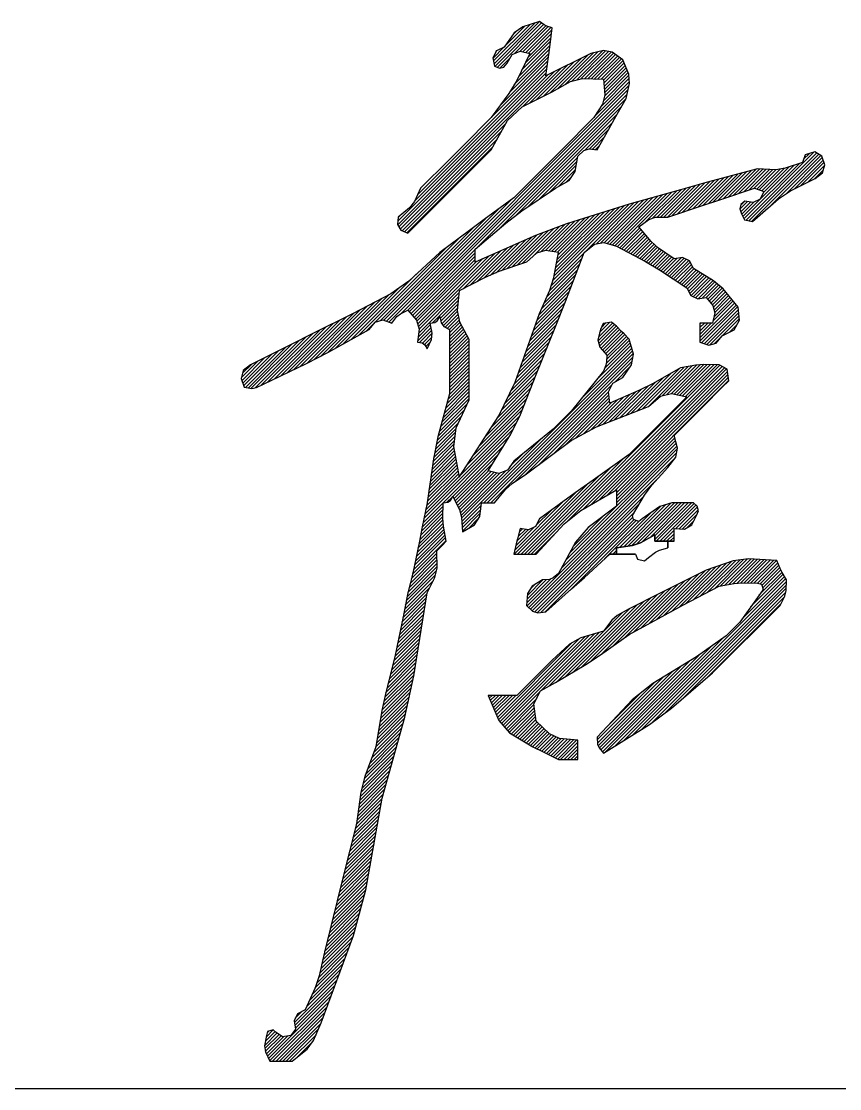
# Model space of a CAD drawing. Header units: millimetres. Extents: x 866309 to 879639, y 39442 to 44891.
# Drawn here: x 866977.57 to 866981.83, y 39474.84 to 39480.39 of the extents above; entities that cross this region are included whole.
import ezdxf

# ---------------------------------------------------------------- set-up
doc = ezdxf.new("R2010")
doc.units = ezdxf.units.MM
doc.header["$LTSCALE"] = 1000
doc.header["$MEASUREMENT"] = 0

# ---------------------------------------------------------------- blocks, each defined once
blk = doc.blocks.new('ZYC')
h = blk.add_hatch()
h.set_pattern_fill('ANSI31', color=256, scale=0.01, style=0)
h.paths.add_polyline_path([(0.191716, 0.193383), (0.190548, 0.202253), (0.193921, 0.209), (0.201718, 0.213388), (0.217472, 0.22272), (0.225169, 0.22774), (0.240061, 0.238394), (0.258667, 0.248519), (0.268004, 0.25352), (0.28674, 0.263401), (0.294628, 0.264902), (0.298717, 0.265243), (0.306745, 0.265068), (0.308789, 0.264548), (0.309735, 0.261709), (0.308412, 0.260067), (0.297475, 0.244701), (0.290436, 0.237662), (0.27507, 0.226725), (0.252355, 0.212968), (0.241647, 0.204333), (0.223391, 0.185047), (0.223622, 0.181464), (0.224421, 0.179466), (0.226725, 0.176712), (0.25062, 0.191577), (0.262092, 0.200013), (0.283406, 0.218389), (0.297409, 0.232393), (0.304411, 0.239395), (0.318415, 0.253398), (0.320906, 0.2583), (0.321641, 0.261237), (0.321749, 0.266735), (0.319516, 0.270611), (0.318508, 0.272625), (0.316748, 0.276738), (0.301969, 0.277631), (0.294072, 0.276555), (0.280072, 0.271736), (0.264068, 0.263734), (0.256066, 0.259733), (0.240061, 0.251731), (0.233868, 0.248283), (0.230965, 0.245742), (0.226725, 0.240061), (0.214987, 0.236586), (0.209117, 0.233284), (0.200051, 0.225058), (0.192716, 0.217722), (0.189048, 0.214055), (0.181713, 0.20672), (0.175712, 0.20672), (0.172711, 0.20672), (0.166709, 0.20672), (0.172241, 0.193666), (0.177845, 0.187261), (0.190049, 0.180046), (0.195383, 0.177379), (0.198051, 0.176045), (0.203385, 0.173378), (0.207386, 0.173378), (0.209387, 0.173378), (0.213388, 0.173378), (0.213388, 0.177379), (0.213388, 0.179379), (0.213388, 0.18338), (0.203895, 0.184399), (0.19865, 0.18682)], flags=17)
h.paths.add_polyline_path([(0.260067, 0.325083), (0.264264, 0.330433), (0.265218, 0.335201), (0.263401, 0.341754), (0.273403, 0.351757), (0.278405, 0.356758), (0.288407, 0.366761), (0.291736, 0.3701), (0.290871, 0.376157), (0.28674, 0.37843), (0.278712, 0.378605), (0.274623, 0.378265), (0.266735, 0.376763), (0.252423, 0.368751), (0.245056, 0.365067), (0.230059, 0.358425), (0.229248, 0.364334), (0.231514, 0.368865), (0.236727, 0.371762), (0.24131, 0.378456), (0.242225, 0.383948), (0.240061, 0.391767), (0.237394, 0.394434), (0.23606, 0.395768), (0.233393, 0.398435), (0.230812, 0.400649), (0.226589, 0.399804), (0.225058, 0.396768), (0.223796, 0.391416), (0.22476, 0.38756), (0.228392, 0.383431), (0.228282, 0.380033), (0.227931, 0.378275), (0.226725, 0.375096), (0.210128, 0.354559), (0.200583, 0.345014), (0.180046, 0.328417), (0.176798, 0.323736), (0.172234, 0.322025), (0.166709, 0.323416), (0.178469, 0.342442), (0.183551, 0.352606), (0.191716, 0.373429), (0.201873, 0.398707), (0.206875, 0.411378), (0.216722, 0.436778), (0.22205, 0.441004), (0.226849, 0.441964), (0.233393, 0.440113), (0.248453, 0.432139), (0.25582, 0.427786), (0.270069, 0.41844), (0.272101, 0.414456), (0.275664, 0.412674), (0.280072, 0.413439), (0.283545, 0.409176), (0.284465, 0.405498), (0.283406, 0.400102), (0.280739, 0.400102), (0.279405, 0.400102), (0.276738, 0.400102), (0.276738, 0.396101), (0.276738, 0.394101), (0.276738, 0.3901), (0.28136, 0.388617), (0.285266, 0.389733), (0.288407, 0.393434), (0.294513, 0.396574), (0.297302, 0.401595), (0.296743, 0.408438), (0.288829, 0.417849), (0.283914, 0.422062), (0.273403, 0.428443), (0.271371, 0.432428), (0.267808, 0.434209), (0.263401, 0.433444), (0.255242, 0.439075), (0.251443, 0.442528), (0.245063, 0.450115), (0.250169, 0.45385), (0.253741, 0.455041), (0.260067, 0.455117), (0.278071, 0.461118), (0.287073, 0.464119), (0.305078, 0.47012), (0.307079, 0.469454), (0.308079, 0.46912), (0.310079, 0.468453), (0.308047, 0.464468), (0.304484, 0.462687), (0.300077, 0.463452), (0.298029, 0.461617), (0.297467, 0.459366), (0.29841, 0.456784), (0.29992, 0.453737), (0.30418, 0.452885), (0.306745, 0.455117), (0.317554, 0.46467), (0.323777, 0.468819), (0.336753, 0.475122), (0.340537, 0.478163), (0.341693, 0.48221), (0.340087, 0.486791), (0.336555, 0.489096), (0.331527, 0.48742), (0.330085, 0.483457), (0.321138, 0.480474), (0.316169, 0.479764), (0.306745, 0.480123), (0.280007, 0.473028), (0.266668, 0.46936), (0.240061, 0.461785), (0.207415, 0.451644), (0.191305, 0.445603), (0.160041, 0.431777), (0.160041, 0.434445), (0.160041, 0.435778), (0.160041, 0.438446), (0.175951, 0.452059), (0.184342, 0.458436), (0.201718, 0.47012), (0.208786, 0.474159), (0.212013, 0.478769), (0.213388, 0.486791), (0.216455, 0.489686), (0.2192, 0.490602), (0.223391, 0.490125), (0.229399, 0.500791), (0.2324, 0.506125), (0.238394, 0.516799), (0.240292, 0.524601), (0.23989, 0.529424), (0.236727, 0.536804), (0.23122, 0.540793), (0.226675, 0.541702), (0.220056, 0.540138), (0.210721, 0.53547), (0.206053, 0.533136), (0.196717, 0.528469), (0.198138, 0.538459), (0.198805, 0.543461), (0.200051, 0.553475), (0.196461, 0.554633), (0.193383, 0.556809), (0.184756, 0.554008), (0.180368, 0.550816), (0.175045, 0.543472), (0.17106, 0.54144), (0.169278, 0.537877), (0.170044, 0.53347), (0.172586, 0.532424), (0.174961, 0.533017), (0.176712, 0.535137), (0.179281, 0.539518), (0.183438, 0.541299), (0.188382, 0.540138), (0.181593, 0.526145), (0.177529, 0.519371), (0.168376, 0.506796), (0.153706, 0.492126), (0.146371, 0.484791), (0.1317, 0.47012), (0.128502, 0.463222), (0.125929, 0.459914), (0.120031, 0.455117), (0.119718, 0.451241), (0.121465, 0.448329), (0.125032, 0.446781), (0.14237, 0.464119), (0.151039, 0.472788), (0.168376, 0.490125), (0.176855, 0.50538), (0.184361, 0.512491), (0.200051, 0.520133), (0.209619, 0.525556), (0.215731, 0.527084), (0.226725, 0.526802), (0.227399, 0.518581), (0.226187, 0.513733), (0.221723, 0.506796), (0.205052, 0.490125), (0.196717, 0.48179), (0.180046, 0.465119), (0.164681, 0.45382), (0.157012, 0.448152), (0.141703, 0.436778), (0.125543, 0.421827), (0.116221, 0.415266), (0.096691, 0.405104), (0.075353, 0.394434), (0.064683, 0.3891), (0.043344, 0.37843), (0.039561, 0.375389), (0.038404, 0.371342), (0.04001, 0.366761), (0.044025, 0.366183), (0.046402, 0.366579), (0.050013, 0.368428), (0.072366, 0.379063), (0.083391, 0.384742), (0.105027, 0.396768), (0.108068, 0.400552), (0.112115, 0.401708), (0.116697, 0.400102), (0.119301, 0.403486), (0.121159, 0.404972), (0.125032, 0.406771), (0.129622, 0.401536), (0.130984, 0.396997), (0.130033, 0.3901), (0.132416, 0.389778), (0.133821, 0.388841), (0.135035, 0.386766), (0.137361, 0.391613), (0.137763, 0.394832), (0.136702, 0.400102), (0.139084, 0.400424), (0.14049, 0.401361), (0.141703, 0.403437), (0.142311, 0.400158), (0.143727, 0.39827), (0.146704, 0.396768), (0.146704, 0.383431), (0.146704, 0.376763), (0.146704, 0.363426), (0.140696, 0.341072), (0.138346, 0.329655), (0.135035, 0.306745), (0.132367, 0.293408), (0.131034, 0.28674), (0.128366, 0.273403), (0.127033, 0.268069), (0.126366, 0.265401), (0.125032, 0.260067), (0.122365, 0.24673), (0.121031, 0.240061), (0.118364, 0.226725), (0.11356, 0.208243), (0.111552, 0.198873), (0.108361, 0.180046), (0.102725, 0.164542), (0.100682, 0.156368), (0.098359, 0.140036), (0.09169, 0.113362), (0.088356, 0.100026), (0.081688, 0.073352), (0.078954, 0.060999), (0.07691, 0.054867), (0.071685, 0.043344), (0.0677, 0.041312), (0.065919, 0.037749), (0.066684, 0.033342), (0.064309, 0.030053), (0.059994, 0.029334), (0.056681, 0.031675), (0.055039, 0.032998), (0.0522, 0.032051), (0.05168, 0.030008), (0.050619, 0.024737), (0.051021, 0.021518), (0.053347, 0.016671), (0.058015, 0.016671), (0.060349, 0.016671), (0.065017, 0.016671), (0.072748, 0.023017), (0.076093, 0.027477), (0.08002, 0.036676), (0.096852, 0.082021), (0.10329, 0.105741), (0.111695, 0.153373), (0.123489, 0.195437), (0.128188, 0.21692), (0.135035, 0.260067), (0.139151, 0.267954), (0.14028, 0.272845), (0.140036, 0.281739), (0.142036, 0.283739), (0.143037, 0.28474), (0.145037, 0.28674), (0.143542, 0.294629), (0.143202, 0.298717), (0.14337, 0.306745), (0.145753, 0.307067), (0.147158, 0.308004), (0.148371, 0.310079), (0.151852, 0.30332), (0.152939, 0.299332), (0.153373, 0.291741), (0.1596, 0.295381), (0.16241, 0.299597), (0.163375, 0.306745), (0.166043, 0.306745), (0.167376, 0.306745), (0.170044, 0.306745), (0.175842, 0.313591), (0.179298, 0.316701), (0.186714, 0.321749), (0.209947, 0.339025), (0.223075, 0.346279), (0.250064, 0.356758), (0.256309, 0.362147), (0.262023, 0.363575), (0.270069, 0.361759), (0.258066, 0.349756), (0.252065, 0.343755), (0.240061, 0.331752), (0.221278, 0.318573), (0.211941, 0.311904), (0.193383, 0.29841), (0.19135, 0.294425), (0.187788, 0.292643), (0.18338, 0.293408), (0.182047, 0.288074), (0.18138, 0.285406), (0.180046, 0.280072), (0.184714, 0.280072), (0.187048, 0.280072), (0.191716, 0.280072), (0.206195, 0.295761), (0.214909, 0.302731), (0.233393, 0.313414), (0.233393, 0.310079), (0.233393, 0.308412), (0.233393, 0.305078), (0.218728, 0.293893), (0.212196, 0.286272), (0.203385, 0.270069), (0.200631, 0.267765), (0.198634, 0.266966), (0.19505, 0.266735), (0.189666, 0.263481), (0.18728, 0.259664), (0.186714, 0.253398), (0.189781, 0.250503), (0.192527, 0.249588), (0.196717, 0.250064), (0.210088, 0.262029), (0.216756, 0.268031), (0.230059, 0.280072), (0.233393, 0.280072), (0.233393, 0.283406), (0.241741, 0.284611), (0.245996, 0.286029), (0.253398, 0.290074), (0.253398, 0.288741), (0.253398, 0.28674), (0.260067, 0.28674), (0.263401, 0.28674), (0.263401, 0.289407), (0.263401, 0.290741), (0.263401, 0.293408), (0.268765, 0.293057), (0.27265, 0.295276), (0.27507, 0.300077), (0.276013, 0.302659), (0.275451, 0.30491), (0.273403, 0.306745), (0.262225, 0.306789), (0.255894, 0.30481), (0.24673, 0.29841), (0.245088, 0.297087), (0.242248, 0.298033), (0.241729, 0.300077), (0.247981, 0.31079), (0.251728, 0.3159)])
h.paths.add_polyline_path([(0.172311, 0.351862), (0.151706, 0.320082), (0.148813, 0.335949), (0.149997, 0.345425), (0.156707, 0.360092), (0.156707, 0.372762), (0.156707, 0.379097), (0.156707, 0.391767), (0.151817, 0.400719), (0.150635, 0.406629), (0.151706, 0.416773), (0.165234, 0.42378), (0.172311, 0.426813), (0.186714, 0.431777), (0.191949, 0.436367), (0.196489, 0.437729), (0.203385, 0.436778), (0.200919, 0.423723), (0.198862, 0.417208), (0.193383, 0.405104), (0.180884, 0.369351)], flags=16)
for p, q in [((0.193383, 0.556809), (0.184756, 0.554008)), ((0.195818, 0.555087), (0.193383, 0.556809)), ((0.197213, 0.55439), (0.195818, 0.555087)), ((0.200051, 0.553475), (0.197213, 0.55439)), ((0.180368, 0.550816), (0.175045, 0.543472)), ((0.184756, 0.554008), (0.180368, 0.550816)), ((0.198805, 0.543461), (0.200051, 0.553475)), ((0.175045, 0.543472), (0.17106, 0.54144)), ((0.198138, 0.538459), (0.198805, 0.543461)), ((0.17106, 0.54144), (0.169278, 0.537877)), ((0.169278, 0.537877), (0.170044, 0.53347)), ((0.176712, 0.535137), (0.179281, 0.539518)), ((0.179281, 0.539518), (0.183438, 0.541299)), ((0.188382, 0.540138), (0.181593, 0.526145)), ((0.183438, 0.541299), (0.188382, 0.540138)), ((0.196717, 0.528469), (0.198138, 0.538459)), ((0.220056, 0.540138), (0.210721, 0.53547)), ((0.226675, 0.541702), (0.220056, 0.540138)), ((0.23122, 0.540793), (0.226675, 0.541702)), ((0.236727, 0.536804), (0.23122, 0.540793)), ((0.170044, 0.53347), (0.172586, 0.532424)), ((0.172586, 0.532424), (0.174961, 0.533017)), ((0.174961, 0.533017), (0.176712, 0.535137)), ((0.206053, 0.533136), (0.196717, 0.528469)), ((0.210721, 0.53547), (0.206053, 0.533136)), ((0.23989, 0.529424), (0.236727, 0.536804)), ((0.209619, 0.525556), (0.215731, 0.527084)), ((0.215731, 0.527084), (0.226725, 0.526802)), ((0.226725, 0.526802), (0.227399, 0.518581)), ((0.240292, 0.524601), (0.23989, 0.529424)), ((0.181593, 0.526145), (0.177529, 0.519371)), ((0.200051, 0.520133), (0.209619, 0.525556)), ((0.238394, 0.516799), (0.240292, 0.524601)), ((0.177529, 0.519371), (0.168376, 0.506796)), ((0.184361, 0.512491), (0.200051, 0.520133)), ((0.227399, 0.518581), (0.226187, 0.513733)), ((0.2324, 0.506125), (0.238394, 0.516799)), ((0.176855, 0.50538), (0.184361, 0.512491)), ((0.226187, 0.513733), (0.221723, 0.506796)), ((0.168376, 0.506796), (0.153706, 0.492126)), ((0.168376, 0.490125), (0.176855, 0.50538)), ((0.221723, 0.506796), (0.205052, 0.490125)), ((0.229399, 0.500791), (0.2324, 0.506125)), ((0.223391, 0.490125), (0.229399, 0.500791)), ((0.153706, 0.492126), (0.146371, 0.484791)), ((0.151039, 0.472788), (0.168376, 0.490125)), ((0.205052, 0.490125), (0.196717, 0.48179)), ((0.213388, 0.486791), (0.216455, 0.489686)), ((0.216455, 0.489686), (0.2192, 0.490602)), ((0.2192, 0.490602), (0.223391, 0.490125)), ((0.336555, 0.489096), (0.331527, 0.48742)), ((0.340087, 0.486791), (0.336555, 0.489096)), ((0.146371, 0.484791), (0.1317, 0.47012)), ((0.212013, 0.478769), (0.213388, 0.486791)), ((0.330085, 0.483457), (0.321138, 0.480474)), ((0.331527, 0.48742), (0.330085, 0.483457)), ((0.341693, 0.48221), (0.340087, 0.486791)), ((0.196717, 0.48179), (0.180046, 0.465119)), ((0.208786, 0.474159), (0.212013, 0.478769)), ((0.306745, 0.480123), (0.280007, 0.473028)), ((0.316169, 0.479764), (0.306745, 0.480123)), ((0.321138, 0.480474), (0.316169, 0.479764)), ((0.336753, 0.475122), (0.340537, 0.478163)), ((0.340537, 0.478163), (0.341693, 0.48221)), ((0.14237, 0.464119), (0.151039, 0.472788)), ((0.201718, 0.47012), (0.208786, 0.474159)), ((0.280007, 0.473028), (0.266668, 0.46936)), ((0.323777, 0.468819), (0.336753, 0.475122)), ((0.1317, 0.47012), (0.128502, 0.463222)), ((0.184342, 0.458436), (0.201718, 0.47012)), ((0.266668, 0.46936), (0.240061, 0.461785)), ((0.287073, 0.464119), (0.305078, 0.47012)), ((0.305078, 0.47012), (0.307079, 0.469454)), ((0.307079, 0.469454), (0.308079, 0.46912)), ((0.310079, 0.468453), (0.308047, 0.464468)), ((0.308079, 0.46912), (0.310079, 0.468453)), ((0.317554, 0.46467), (0.323777, 0.468819)), ((0.125032, 0.446781), (0.14237, 0.464119)), ((0.128502, 0.463222), (0.125929, 0.459914)), ((0.180046, 0.465119), (0.164681, 0.45382)), ((0.240061, 0.461785), (0.207415, 0.451644)), ((0.260067, 0.455117), (0.278071, 0.461118)), ((0.278071, 0.461118), (0.287073, 0.464119)), ((0.298029, 0.461617), (0.297467, 0.459366)), ((0.300077, 0.463452), (0.298029, 0.461617)), ((0.304484, 0.462687), (0.300077, 0.463452)), ((0.308047, 0.464468), (0.304484, 0.462687)), ((0.306745, 0.455117), (0.317554, 0.46467)), ((0.120031, 0.455117), (0.119718, 0.451241)), ((0.125929, 0.459914), (0.120031, 0.455117)), ((0.175951, 0.452059), (0.184342, 0.458436)), ((0.250169, 0.45385), (0.253741, 0.455041)), ((0.253741, 0.455041), (0.260067, 0.455117)), ((0.297467, 0.459366), (0.29841, 0.456784)), ((0.29841, 0.456784), (0.29992, 0.453737)), ((0.30418, 0.452885), (0.306745, 0.455117)), ((0.119718, 0.451241), (0.121465, 0.448329)), ((0.164681, 0.45382), (0.157012, 0.448152)), ((0.160041, 0.438446), (0.175951, 0.452059)), ((0.207415, 0.451644), (0.191305, 0.445603)), ((0.245063, 0.450115), (0.250169, 0.45385)), ((0.251443, 0.442528), (0.245063, 0.450115)), ((0.29992, 0.453737), (0.30418, 0.452885)), ((0.121465, 0.448329), (0.125032, 0.446781)), ((0.157012, 0.448152), (0.141703, 0.436778)), ((0.191305, 0.445603), (0.160041, 0.431777)), ((0.160041, 0.435778), (0.160041, 0.438446)), ((0.216722, 0.436778), (0.22205, 0.441004)), ((0.22205, 0.441004), (0.226849, 0.441964)), ((0.226849, 0.441964), (0.233393, 0.440113)), ((0.233393, 0.440113), (0.248453, 0.432139)), ((0.255242, 0.439075), (0.251443, 0.442528)), ((0.263401, 0.433444), (0.255242, 0.439075)), ((0.141703, 0.436778), (0.125543, 0.421827)), ((0.160041, 0.434445), (0.160041, 0.435778)), ((0.160041, 0.431777), (0.160041, 0.434445)), ((0.191949, 0.436367), (0.186714, 0.431777)), ((0.196489, 0.437729), (0.191949, 0.436367)), ((0.203385, 0.436778), (0.196489, 0.437729)), ((0.200919, 0.423723), (0.203385, 0.436778)), ((0.206875, 0.411378), (0.216722, 0.436778)), ((0.267808, 0.434209), (0.263401, 0.433444)), ((0.271371, 0.432428), (0.267808, 0.434209)), ((0.273403, 0.428443), (0.271371, 0.432428)), ((0.186714, 0.431777), (0.172311, 0.426813)), ((0.248453, 0.432139), (0.25582, 0.427786)), ((0.25582, 0.427786), (0.270069, 0.41844)), ((0.283914, 0.422062), (0.273403, 0.428443)), ((0.125543, 0.421827), (0.116221, 0.415266)), ((0.165234, 0.42378), (0.151706, 0.416773)), ((0.172311, 0.426813), (0.165234, 0.42378)), ((0.198862, 0.417208), (0.200919, 0.423723)), ((0.288829, 0.417849), (0.283914, 0.422062)), ((0.151706, 0.416773), (0.150635, 0.406629)), ((0.193383, 0.405104), (0.198862, 0.417208)), ((0.270069, 0.41844), (0.272101, 0.414456)), ((0.296743, 0.408438), (0.288829, 0.417849)), ((0.116221, 0.415266), (0.096691, 0.405104)), ((0.201873, 0.398707), (0.206875, 0.411378)), ((0.272101, 0.414456), (0.275664, 0.412674)), ((0.275664, 0.412674), (0.280072, 0.413439)), ((0.280072, 0.413439), (0.283545, 0.409176)), ((0.096691, 0.405104), (0.075353, 0.394434)), ((0.119301, 0.403486), (0.121159, 0.404972)), ((0.121159, 0.404972), (0.125032, 0.406771)), ((0.125032, 0.406771), (0.129622, 0.401536)), ((0.150635, 0.406629), (0.151817, 0.400719)), ((0.180884, 0.369351), (0.193383, 0.405104)), ((0.284465, 0.405498), (0.283406, 0.400102)), ((0.283545, 0.409176), (0.284465, 0.405498)), ((0.297302, 0.401595), (0.296743, 0.408438)), ((0.105027, 0.396768), (0.108068, 0.400552)), ((0.108068, 0.400552), (0.112115, 0.401708)), ((0.112115, 0.401708), (0.116697, 0.400102)), ((0.116697, 0.400102), (0.119301, 0.403486)), ((0.129622, 0.401536), (0.130984, 0.396997)), ((0.136702, 0.400102), (0.139084, 0.400424)), ((0.137763, 0.394832), (0.136702, 0.400102)), ((0.139084, 0.400424), (0.14049, 0.401361)), ((0.14049, 0.401361), (0.141703, 0.403437)), ((0.141703, 0.403437), (0.142311, 0.400158)), ((0.142311, 0.400158), (0.143727, 0.39827)), ((0.151817, 0.400719), (0.156707, 0.391767)), ((0.226589, 0.399804), (0.225058, 0.396768)), ((0.230812, 0.400649), (0.226589, 0.399804)), ((0.233393, 0.398435), (0.230812, 0.400649)), ((0.279405, 0.400102), (0.276738, 0.400102)), ((0.276738, 0.400102), (0.276738, 0.396101)), ((0.280739, 0.400102), (0.279405, 0.400102)), ((0.283406, 0.400102), (0.280739, 0.400102)), ((0.294513, 0.396574), (0.297302, 0.401595)), ((0.075353, 0.394434), (0.064683, 0.3891)), ((0.083391, 0.384742), (0.105027, 0.396768)), ((0.130984, 0.396997), (0.130033, 0.3901)), ((0.137361, 0.391613), (0.137763, 0.394832)), ((0.143727, 0.39827), (0.146704, 0.396768)), ((0.146704, 0.396768), (0.146704, 0.383431)), ((0.191716, 0.373429), (0.201873, 0.398707)), ((0.225058, 0.396768), (0.223796, 0.391416)), ((0.23606, 0.395768), (0.233393, 0.398435)), ((0.237394, 0.394434), (0.23606, 0.395768)), ((0.240061, 0.391767), (0.237394, 0.394434)), ((0.276738, 0.396101), (0.276738, 0.394101)), ((0.276738, 0.394101), (0.276738, 0.3901)), ((0.288407, 0.393434), (0.294513, 0.396574)), ((0.064683, 0.3891), (0.043344, 0.37843)), ((0.130033, 0.3901), (0.132416, 0.389778)), ((0.132416, 0.389778), (0.133821, 0.388841)), ((0.133821, 0.388841), (0.135035, 0.386766)), ((0.135035, 0.386766), (0.137361, 0.391613)), ((0.156707, 0.391767), (0.156707, 0.379097)), ((0.223796, 0.391416), (0.22476, 0.38756)), ((0.242225, 0.383948), (0.240061, 0.391767)), ((0.276738, 0.3901), (0.28136, 0.388617)), ((0.28136, 0.388617), (0.285266, 0.389733)), ((0.285266, 0.389733), (0.288407, 0.393434)), ((0.072366, 0.379063), (0.083391, 0.384742)), ((0.146704, 0.383431), (0.146704, 0.376763)), ((0.22476, 0.38756), (0.228392, 0.383431)), ((0.228392, 0.383431), (0.228282, 0.380033)), ((0.24131, 0.378456), (0.242225, 0.383948)), ((0.043344, 0.37843), (0.039561, 0.375389)), ((0.050013, 0.368428), (0.072366, 0.379063)), ((0.156707, 0.379097), (0.156707, 0.372762)), ((0.227931, 0.378275), (0.226725, 0.375096)), ((0.228282, 0.380033), (0.227931, 0.378275)), ((0.236727, 0.371762), (0.24131, 0.378456)), ((0.274623, 0.378265), (0.266735, 0.376763)), ((0.278712, 0.378605), (0.274623, 0.378265)), ((0.28674, 0.37843), (0.278712, 0.378605)), ((0.290871, 0.376157), (0.28674, 0.37843)), ((0.039561, 0.375389), (0.038404, 0.371342)), ((0.146704, 0.376763), (0.146704, 0.363426)), ((0.156707, 0.372762), (0.156707, 0.360092)), ((0.183551, 0.352606), (0.191716, 0.373429)), ((0.226725, 0.375096), (0.210128, 0.354559)), ((0.231514, 0.368865), (0.236727, 0.371762)), ((0.266735, 0.376763), (0.252423, 0.368751)), ((0.291736, 0.3701), (0.290871, 0.376157)), ((0.038404, 0.371342), (0.04001, 0.366761)), ((0.04001, 0.366761), (0.044025, 0.366183)), ((0.044025, 0.366183), (0.046402, 0.366579)), ((0.046402, 0.366579), (0.050013, 0.368428)), ((0.172311, 0.351862), (0.180884, 0.369351)), ((0.229248, 0.364334), (0.231514, 0.368865)), ((0.252423, 0.368751), (0.245056, 0.365067)), ((0.278405, 0.356758), (0.288407, 0.366761)), ((0.288407, 0.366761), (0.291736, 0.3701)), ((0.146704, 0.363426), (0.140696, 0.341072)), ((0.230059, 0.358425), (0.229248, 0.364334)), ((0.245056, 0.365067), (0.230059, 0.358425)), ((0.250064, 0.356758), (0.256309, 0.362147)), ((0.256309, 0.362147), (0.262023, 0.363575)), ((0.270069, 0.361759), (0.258066, 0.349756)), ((0.262023, 0.363575), (0.270069, 0.361759)), ((0.156707, 0.360092), (0.149997, 0.345425)), ((0.223075, 0.346279), (0.250064, 0.356758)), ((0.273403, 0.351757), (0.278405, 0.356758)), ((0.151706, 0.320082), (0.172311, 0.351862)), ((0.178469, 0.342442), (0.183551, 0.352606)), ((0.210128, 0.354559), (0.200583, 0.345014)), ((0.258066, 0.349756), (0.252065, 0.343755)), ((0.263401, 0.341754), (0.273403, 0.351757)), ((0.149997, 0.345425), (0.148813, 0.335949)), ((0.200583, 0.345014), (0.180046, 0.328417)), ((0.209947, 0.339025), (0.223075, 0.346279)), ((0.252065, 0.343755), (0.240061, 0.331752)), ((0.140696, 0.341072), (0.138346, 0.329655)), ((0.166709, 0.323416), (0.178469, 0.342442)), ((0.186714, 0.321749), (0.209947, 0.339025)), ((0.265218, 0.335201), (0.263401, 0.341754)), ((0.148813, 0.335949), (0.151706, 0.320082)), ((0.264264, 0.330433), (0.265218, 0.335201)), ((0.138346, 0.329655), (0.135035, 0.306745)), ((0.180046, 0.328417), (0.176798, 0.323736)), ((0.240061, 0.331752), (0.221278, 0.318573)), ((0.260067, 0.325083), (0.264264, 0.330433)), ((0.172234, 0.322025), (0.166709, 0.323416)), ((0.176798, 0.323736), (0.172234, 0.322025)), ((0.179298, 0.316701), (0.186714, 0.321749)), ((0.251728, 0.3159), (0.260067, 0.325083)), ((0.175842, 0.313591), (0.179298, 0.316701)), ((0.221278, 0.318573), (0.211941, 0.311904)), ((0.170044, 0.306745), (0.175842, 0.313591)), ((0.211941, 0.311904), (0.193383, 0.29841)), ((0.214909, 0.302731), (0.233393, 0.313414)), ((0.233393, 0.313414), (0.233393, 0.310079)), ((0.241729, 0.300077), (0.247981, 0.31079)), ((0.247981, 0.31079), (0.251728, 0.3159)), ((0.135035, 0.306745), (0.132367, 0.293408)), ((0.143202, 0.298717), (0.14337, 0.306745)), ((0.14337, 0.306745), (0.145753, 0.307067)), ((0.145753, 0.307067), (0.147158, 0.308004)), ((0.147158, 0.308004), (0.148371, 0.310079)), ((0.148371, 0.310079), (0.151852, 0.30332)), ((0.16241, 0.299597), (0.163375, 0.306745)), ((0.163375, 0.306745), (0.166043, 0.306745)), ((0.166043, 0.306745), (0.167376, 0.306745)), ((0.167376, 0.306745), (0.170044, 0.306745)), ((0.233393, 0.305078), (0.218728, 0.293893)), ((0.233393, 0.310079), (0.233393, 0.308412)), ((0.233393, 0.308412), (0.233393, 0.305078)), ((0.262225, 0.306789), (0.255894, 0.30481)), ((0.273403, 0.306745), (0.262225, 0.306789)), ((0.275451, 0.30491), (0.273403, 0.306745)), ((0.276013, 0.302659), (0.275451, 0.30491)), ((0.151852, 0.30332), (0.152939, 0.299332)), ((0.1596, 0.295381), (0.16241, 0.299597)), ((0.206195, 0.295761), (0.214909, 0.302731)), ((0.242248, 0.298033), (0.241729, 0.300077)), ((0.255894, 0.30481), (0.24673, 0.29841)), ((0.27265, 0.295276), (0.27507, 0.300077)), ((0.27507, 0.300077), (0.276013, 0.302659)), ((0.143542, 0.294629), (0.143202, 0.298717)), ((0.145037, 0.28674), (0.143542, 0.294629)), ((0.152939, 0.299332), (0.153373, 0.291741)), ((0.153373, 0.291741), (0.1596, 0.295381)), ((0.19135, 0.294425), (0.187788, 0.292643)), ((0.193383, 0.29841), (0.19135, 0.294425)), ((0.191716, 0.280072), (0.206195, 0.295761)), ((0.218728, 0.293893), (0.212196, 0.286272)), ((0.245088, 0.297087), (0.242248, 0.298033)), ((0.24673, 0.29841), (0.245088, 0.297087)), ((0.268765, 0.293057), (0.27265, 0.295276)), ((0.132367, 0.293408), (0.131034, 0.28674)), ((0.18338, 0.293408), (0.182047, 0.288074)), ((0.187788, 0.292643), (0.18338, 0.293408)), ((0.245996, 0.286029), (0.253398, 0.290074)), ((0.253398, 0.290074), (0.245996, 0.286029)), ((0.253398, 0.290074), (0.253398, 0.288741)), ((0.253398, 0.288741), (0.253398, 0.290074)), ((0.253398, 0.288741), (0.253398, 0.288074)), ((0.253398, 0.288074), (0.253398, 0.288741)), ((0.263401, 0.290741), (0.263401, 0.293408)), ((0.263401, 0.293408), (0.268765, 0.293057)), ((0.263401, 0.289407), (0.263401, 0.290741)), ((0.263401, 0.28674), (0.263401, 0.289407)), ((0.131034, 0.28674), (0.128366, 0.273403)), ((0.140036, 0.281739), (0.142036, 0.283739)), ((0.142036, 0.283739), (0.143037, 0.28474)), ((0.143037, 0.28474), (0.145037, 0.28674)), ((0.18138, 0.285406), (0.180046, 0.280072)), ((0.182047, 0.288074), (0.18138, 0.285406)), ((0.212196, 0.286272), (0.203385, 0.270069)), ((0.233393, 0.283406), (0.241741, 0.284611)), ((0.241741, 0.284611), (0.233393, 0.283406)), ((0.233393, 0.280072), (0.233393, 0.283406)), ((0.233393, 0.283406), (0.233393, 0.280072)), ((0.233393, 0.280072), (0.233393, 0.283406)), ((0.233393, 0.283406), (0.233393, 0.280072)), ((0.233393, 0.280072), (0.233393, 0.283406)), ((0.233393, 0.283406), (0.233393, 0.280072)), ((0.241741, 0.284611), (0.245996, 0.286029)), ((0.245996, 0.286029), (0.241741, 0.284611)), ((0.253398, 0.288074), (0.253398, 0.28674)), ((0.253398, 0.28674), (0.253398, 0.288074)), ((0.253398, 0.28674), (0.263401, 0.28674)), ((0.263401, 0.28674), (0.253398, 0.28674)), ((0.253398, 0.28674), (0.263401, 0.28674)), ((0.260067, 0.28674), (0.253398, 0.28674)), ((0.253398, 0.28674), (0.260067, 0.28674)), ((0.260067, 0.28674), (0.253398, 0.28674)), ((0.255793, 0.282083), (0.260067, 0.283406)), ((0.260067, 0.283406), (0.260067, 0.28674)), ((0.260067, 0.28674), (0.260067, 0.283406)), ((0.260067, 0.283406), (0.260067, 0.28674)), ((0.14028, 0.272845), (0.140036, 0.281739)), ((0.180046, 0.280072), (0.184714, 0.280072)), ((0.184714, 0.280072), (0.187048, 0.280072)), ((0.187048, 0.280072), (0.191716, 0.280072)), ((0.216756, 0.268031), (0.230059, 0.280072)), ((0.230059, 0.280072), (0.233393, 0.280072)), ((0.233393, 0.280072), (0.230059, 0.280072)), ((0.230059, 0.280072), (0.233393, 0.280072)), ((0.233393, 0.280072), (0.243396, 0.280072)), ((0.243396, 0.280072), (0.233393, 0.280072)), ((0.233393, 0.280072), (0.243396, 0.280072)), ((0.243396, 0.280072), (0.244426, 0.277523)), ((0.244426, 0.277523), (0.247955, 0.27664)), ((0.247955, 0.27664), (0.250064, 0.278405)), ((0.250064, 0.278405), (0.253686, 0.28103)), ((0.253686, 0.28103), (0.255793, 0.282083)), ((0.301969, 0.277631), (0.294072, 0.276555)), ((0.316748, 0.276738), (0.301969, 0.277631)), ((0.128366, 0.273403), (0.127033, 0.268069)), ((0.139151, 0.267954), (0.14028, 0.272845)), ((0.280072, 0.271736), (0.264068, 0.263734)), ((0.294072, 0.276555), (0.280072, 0.271736)), ((0.318508, 0.272625), (0.316748, 0.276738)), ((0.319516, 0.270611), (0.318508, 0.272625)), ((0.127033, 0.268069), (0.126366, 0.265401)), ((0.135035, 0.260067), (0.139151, 0.267954)), ((0.19505, 0.266735), (0.189666, 0.263481)), ((0.198634, 0.266966), (0.19505, 0.266735)), ((0.200631, 0.267765), (0.198634, 0.266966)), ((0.203385, 0.270069), (0.200631, 0.267765)), ((0.210088, 0.262029), (0.216756, 0.268031)), ((0.321749, 0.266735), (0.319516, 0.270611)), ((0.321641, 0.261237), (0.321749, 0.266735)), ((0.126366, 0.265401), (0.125032, 0.260067)), ((0.189666, 0.263481), (0.18728, 0.259664)), ((0.196717, 0.250064), (0.210088, 0.262029)), ((0.264068, 0.263734), (0.256066, 0.259733)), ((0.268004, 0.25352), (0.28674, 0.263401)), ((0.28674, 0.263401), (0.294628, 0.264902)), ((0.294628, 0.264902), (0.298717, 0.265243)), ((0.298717, 0.265243), (0.306745, 0.265068)), ((0.306745, 0.265068), (0.308789, 0.264548)), ((0.309735, 0.261709), (0.308412, 0.260067)), ((0.308789, 0.264548), (0.309735, 0.261709)), ((0.320906, 0.2583), (0.321641, 0.261237)), ((0.125032, 0.260067), (0.122365, 0.24673)), ((0.128188, 0.21692), (0.135035, 0.260067)), ((0.18728, 0.259664), (0.186714, 0.253398)), ((0.256066, 0.259733), (0.240061, 0.251731)), ((0.308412, 0.260067), (0.297475, 0.244701)), ((0.318415, 0.253398), (0.320906, 0.2583)), ((0.186714, 0.253398), (0.189781, 0.250503)), ((0.189781, 0.250503), (0.192527, 0.249588)), ((0.192527, 0.249588), (0.196717, 0.250064)), ((0.240061, 0.251731), (0.233868, 0.248283)), ((0.258667, 0.248519), (0.268004, 0.25352)), ((0.304411, 0.239395), (0.318415, 0.253398)), ((0.122365, 0.24673), (0.121031, 0.240061)), ((0.230965, 0.245742), (0.226725, 0.240061)), ((0.233868, 0.248283), (0.230965, 0.245742)), ((0.240061, 0.238394), (0.258667, 0.248519)), ((0.297475, 0.244701), (0.290436, 0.237662)), ((0.121031, 0.240061), (0.118364, 0.226725)), ((0.226725, 0.240061), (0.214987, 0.236586)), ((0.225169, 0.22774), (0.240061, 0.238394)), ((0.297409, 0.232393), (0.304411, 0.239395)), ((0.209117, 0.233284), (0.200051, 0.225058)), ((0.214987, 0.236586), (0.209117, 0.233284)), ((0.290436, 0.237662), (0.27507, 0.226725)), ((0.217472, 0.22272), (0.225169, 0.22774)), ((0.283406, 0.218389), (0.297409, 0.232393)), ((0.118364, 0.226725), (0.11356, 0.208243)), ((0.200051, 0.225058), (0.192716, 0.217722)), ((0.201718, 0.213388), (0.217472, 0.22272)), ((0.27507, 0.226725), (0.252355, 0.212968)), ((0.123489, 0.195437), (0.128188, 0.21692)), ((0.192716, 0.217722), (0.189048, 0.214055)), ((0.262092, 0.200013), (0.283406, 0.218389)), ((0.189048, 0.214055), (0.181713, 0.20672)), ((0.193921, 0.209), (0.201718, 0.213388)), ((0.252355, 0.212968), (0.241647, 0.204333)), ((0.11356, 0.208243), (0.111552, 0.198873)), ((0.172711, 0.20672), (0.166709, 0.20672)), ((0.166709, 0.20672), (0.172241, 0.193666)), ((0.175712, 0.20672), (0.172711, 0.20672)), ((0.181713, 0.20672), (0.175712, 0.20672)), ((0.190548, 0.202253), (0.193921, 0.209)), ((0.191716, 0.193383), (0.190548, 0.202253)), ((0.241647, 0.204333), (0.223391, 0.185047)), ((0.25062, 0.191577), (0.262092, 0.200013)), ((0.111552, 0.198873), (0.108361, 0.180046)), ((0.111695, 0.153373), (0.123489, 0.195437)), ((0.172241, 0.193666), (0.177845, 0.187261)), ((0.19865, 0.18682), (0.191716, 0.193383)), ((0.226725, 0.176712), (0.25062, 0.191577)), ((0.177845, 0.187261), (0.190049, 0.180046)), ((0.203895, 0.184399), (0.19865, 0.18682)), ((0.213388, 0.18338), (0.203895, 0.184399)), ((0.213388, 0.179379), (0.213388, 0.18338)), ((0.223391, 0.185047), (0.223622, 0.181464)), ((0.108361, 0.180046), (0.102725, 0.164542)), ((0.190049, 0.180046), (0.195383, 0.177379)), ((0.213388, 0.177379), (0.213388, 0.179379)), ((0.223622, 0.181464), (0.224421, 0.179466)), ((0.224421, 0.179466), (0.226725, 0.176712)), ((0.195383, 0.177379), (0.198051, 0.176045)), ((0.198051, 0.176045), (0.203385, 0.173378)), ((0.203385, 0.173378), (0.207386, 0.173378)), ((0.207386, 0.173378), (0.209387, 0.173378)), ((0.209387, 0.173378), (0.213388, 0.173378)), ((0.213388, 0.173378), (0.213388, 0.177379)), ((0.102725, 0.164542), (0.100682, 0.156368)), ((0.100682, 0.156368), (0.098359, 0.140036)), ((0.10329, 0.105741), (0.111695, 0.153373)), ((0.098359, 0.140036), (0.09169, 0.113362)), ((0.09169, 0.113362), (0.088356, 0.100026)), ((0.096852, 0.082021), (0.10329, 0.105741)), ((0.088356, 0.100026), (0.081688, 0.073352)), ((0.08002, 0.036676), (0.096852, 0.082021)), ((0.081688, 0.073352), (0.078954, 0.060999)), ((0.078954, 0.060999), (0.07691, 0.054867)), ((0.07691, 0.054867), (0.071685, 0.043344)), ((0.0677, 0.041312), (0.065919, 0.037749)), ((0.071685, 0.043344), (0.0677, 0.041312)), ((0.066684, 0.033342), (0.064309, 0.030053)), ((0.065919, 0.037749), (0.066684, 0.033342)), ((0.076093, 0.027477), (0.08002, 0.036676)), ((0.05168, 0.030008), (0.050619, 0.024737)), ((0.0522, 0.032051), (0.05168, 0.030008)), ((0.055039, 0.032998), (0.0522, 0.032051)), ((0.056681, 0.031675), (0.055039, 0.032998)), ((0.059994, 0.029334), (0.056681, 0.031675)), ((0.064309, 0.030053), (0.059994, 0.029334)), ((0.050619, 0.024737), (0.051021, 0.021518)), ((0.065017, 0.016671), (0.072748, 0.023017)), ((0.072748, 0.023017), (0.076093, 0.027477)), ((0.051021, 0.021518), (0.053347, 0.016671)), ((0.053347, 0.016671), (0.058015, 0.016671)), ((0.058015, 0.016671), (0.060349, 0.016671)), ((0.060349, 0.016671), (0.065017, 0.016671))]:
    blk.add_line(p, q)

msp = doc.modelspace()

# ---------------------------------------------------------------- linework, layer by layer
msp.add_line((866959.9298, 39474.8431), (867014.9298, 39474.8431))

# ---------------------------------------------------------------- block references
at = {"xscale": 10, "yscale": 10, "zscale": 10}
msp.add_blockref('ZYC', (866978.3324, 39474.8186), dxfattribs=at)

doc.saveas('drawing.dxf')
